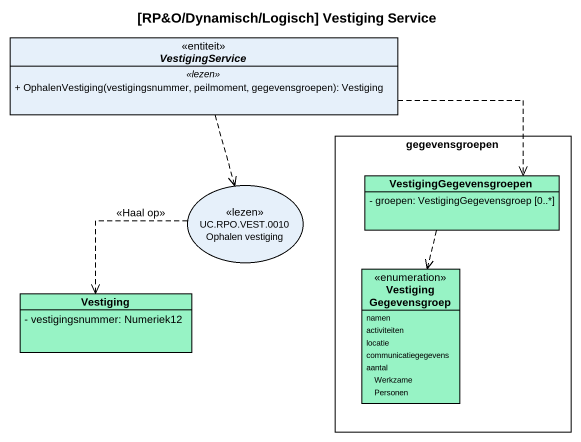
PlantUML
@startuml
title [RP&O/Dynamisch/Logisch] Vestiging Service
allowmixing
hide circle
hide empty members
skinparam classAttributeIconSize 0
interface VestigingService <<entiteit>> {
  .. <<lezen>> ..
  + OphalenVestiging(vestigingsnummer, peilmoment, gegevensgroepen): Vestiging
}
rectangle gegevensgroepen {
  class VestigingGegevensgroepen #97F3C5 {
    - groepen: VestigingGegevensgroep [0..*]
  }
  enum VestigingGegevensgroep #97F3C5 {
    namen
    activiteiten
    locatie
    communicatiegegevens
    aantalWerkzamePersonen
  }
}
usecase "UC.RPO.VEST.0010 Ophalen vestiging" as UC_RPO_VEST_0010_Ophalen <<lezen>>
class Vestiging #97F3C5 {
  - vestigingsnummer: Numeriek12
}
VestigingService ..> UC_RPO_VEST_0010_Ophalen
VestigingService .right.> VestigingGegevensgroepen
UC_RPO_VEST_0010_Ophalen ..> Vestiging : <<Haal op>>
VestigingGegevensgroepen ..> VestigingGegevensgroep
@enduml
